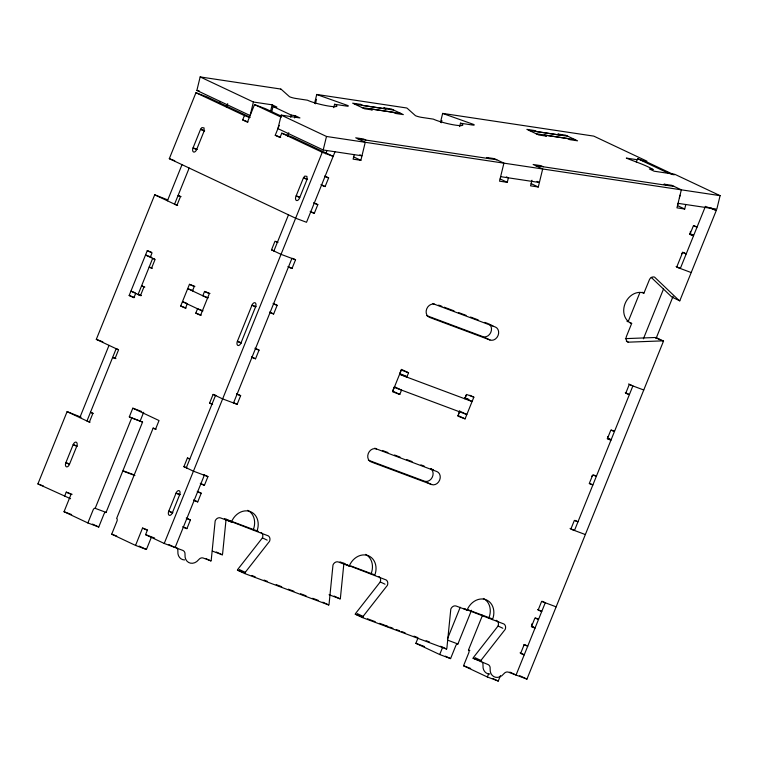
<?xml version="1.0" encoding="UTF-8"?>
<svg xmlns="http://www.w3.org/2000/svg" width="758" height="758" viewBox="0 0 758 758"><rect width="100%" height="100%" fill="white"/><g stroke="black" fill="none" stroke-linecap="round" stroke-linejoin="round"><path stroke-width="1.14" d="M226.092 519.097L222.634 553.511A4.671 3.866 -64.8 0 1 222.284 554.809L212.325 551.085M343.914 563.156L340.456 597.579A4.681 3.875 -64.8 0 1 340.105 598.877L329.038 594.736M200.159 76.928L253.399 102.017L250.112 115.538L196.872 90.448L200.159 76.928L280.754 89.046M270.492 111.597L272.131 104.831L253.399 102.017M271.933 111.009L273.022 106.499L276.897 107.077L272.131 104.831M273.022 106.499L291.299 115.112L295.175 115.69L299.941 117.945L281.209 115.121L277.921 128.642L323.202 149.98L361.964 155.816L359.851 154.812M290.75 117.367L291.299 115.112M294.625 117.945L295.175 115.69M314.551 103.476L316.74 94.456L406.676 107.987A4.671 0.644 13.5 0 1 407.207 108.28L415.46 115.68A4.681 0.635 13.7 0 0 421.713 117.386L433.349 119.129A16.382 2.217 13.7 0 0 455.255 125.108A16.382 2.217 13.7 0 0 460.476 123.213L472.111 124.966A4.681 0.635 13.7 0 0 473.598 124.426L443.506 113.738A4.681 0.616 13.9 0 1 442.748 113.406M315.394 103.818L316.484 99.317M323.202 149.98L326.49 136.468L281.209 115.121M333.738 107.655L334.562 104.282L346.188 106.025A4.681 0.635 13.6 0 0 347.685 105.485L317.583 94.807A4.681 0.644 13.6 0 1 316.721 94.456M354.213 154.651L353.124 159.152L360.874 160.317L365.252 142.296L355.72 137.804L363.47 138.97L365.858 140.088M440.464 122.408L442.653 113.397L593.77 136.118L647 161.208L641.837 160.431M441.308 122.758L441.857 120.503M459.661 126.595L460.476 123.213M489.014 158.612L486.627 157.484L494.377 158.649L503.918 163.15L499.531 181.171L507.282 182.337L508.381 177.827L506.391 176.898M531.964 180.252L530.543 185.833L538.294 186.999L542.681 168.977L533.139 164.486L540.899 165.651L543.278 166.769M679.367 197.933L680.021 195.232M666.434 185.293L664.046 184.166L671.806 185.331L681.338 189.822L676.951 207.853L684.711 209.018L685.8 204.508M636.663 159.654L626.326 158.1C635.318 161.852 644.622 164.562 653.244 169.536L649.369 168.958L654.135 171.204L674.81 174.312L720.1 195.659L716.812 209.17L678.05 203.343L677.557 205.645L684.711 209.018M204.148 130.973L204.035 127.903L201.893 127.581L200.567 129.286L193.053 147.895A3.506 1.971 -69.5 0 0 193.527 151.988A3.506 1.971 -69.5 0 0 196.625 149.572L204.148 130.973L200.567 129.286L204.651 130.812M307.037 179.466L306.933 176.387L304.792 176.074L303.465 177.779L295.942 196.379A3.506 1.971 -69.5 0 0 296.416 200.472A3.506 1.971 -69.5 0 0 299.524 198.065L307.037 179.466L303.465 177.779L307.606 179.324M690.178 233.568L690.434 231.361M70.56 498.726L37.9 483.917L67.102 411.641L81.163 417.213M115.927 358.619L112.658 357.397L115.045 358.525L118.551 349.845L96.304 339.366L154.708 194.815L167.708 199.885M335.017 151.761L306.516 222.284L295.639 218.209L169.309 158.678L195.943 92.741L206.83 96.816L250.026 117.168M79.817 417.63L109.019 345.354M135.682 293.393L133.929 297.733L129.163 295.487L147.27 250.671L151.619 252.3M167.423 200.804L182.015 164.666M150.283 257.256L152.036 252.926L147.27 250.671M69.442 464.37L76.748 446.301A3.506 1.971 -69.6 0 0 76.274 442.208A3.506 1.971 -69.6 0 0 73.175 444.614L65.87 462.683A3.506 1.971 -69.5 0 0 66.344 466.776A3.506 1.971 -69.5 0 0 69.442 464.37L65.87 462.683L68.921 463.82M189.168 168.039L174.567 204.177L177.675 205.342M219.233 103.562L220.104 101.401M64.515 496.462L66.268 492.122L72.114 494.311M226.386 106.925L227.694 103.685M141.68 411.509L132.811 408.192L129.305 416.862L142.57 422.054L106.073 512.408A2.34 1.317 -69.5 0 0 103.998 514.009L98.748 527.018L87.862 522.954L64.032 511.716L71.034 494.368L66.268 492.122M281.445 116.23L265.404 108.669L254.527 104.604L247.43 122.171L242.664 119.916L244.417 115.586L195.943 92.741M87.862 522.954L93.12 509.945A2.34 1.317 -69.5 0 1 95.186 508.334L131.693 417.99L129.305 416.862M187.217 303.92L185.464 308.25L180.698 306.005L189.453 284.326L194.901 286.353M192.475 290.911L194.228 286.571L189.453 284.326M140.192 420.936L143.688 412.267M208.242 297.809L202.803 295.772L204.556 291.442L209.322 293.687L200.557 315.366L195.791 313.12L197.544 308.781L202.983 310.818M156.167 429.227L153.144 428.099L116.637 518.444A2.34 1.317 -69.5 0 1 116.959 521.172L111.701 534.182L135.54 545.419L146.417 549.484L151.24 537.564M281.758 133.181L322.273 152.282L333.16 156.347L292.635 137.255L281.758 133.181L280.005 137.52L275.239 135.275L279.228 125.392M287.453 136.052L288.779 132.754M135.54 545.419L142.542 528.07L147.583 529.956M261.178 532.504A4.681 3.866 -64.8 0 1 262.42 537.877L238.107 568.955A4.681 3.875 -64.8 0 0 237.453 570.139L244.607 573.512A4.681 3.875 -64.8 0 1 245.26 572.328L269.573 541.25A4.681 3.866 -64.8 0 0 268.323 535.878L256.82 531.491A16.382 13.54 -64.8 0 0 250.254 511.565A16.382 13.54 -64.8 0 0 231.427 521.997L220.54 517.922A4.681 3.866 -64.8 0 0 215.168 520.907L211.283 559.622A4.671 3.866 -64.8 0 1 210.932 560.92L203.286 558.059A4.681 3.866 -64.8 0 0 199.667 558.712L196.748 561.574A9.361 7.741 -64.8 0 1 185.113 557.225L184.971 553.217A4.681 3.866 -64.8 0 0 182.763 550.384L164.23 543.458L145.564 534.655L147.317 530.316L142.542 528.07M200.813 483.917L204.442 485.281L207.938 476.602L193.432 471.173L183.9 466.682L187.406 458.012L189.415 458.761M211.984 404.204L209.596 403.085L213.102 394.406L216.125 395.543M288.419 267.091L292.038 268.446L295.544 259.776L281.038 254.347L271.506 249.856L275.002 241.186L277.39 242.304M186.279 467.809L215.48 395.534M273.884 250.983L288.485 214.846M172.341 512.853L179.637 494.785A3.506 1.971 -69.5 0 0 179.163 490.691A3.506 1.971 -69.5 0 0 176.064 493.107L168.759 511.176A3.506 1.971 -69.5 0 0 169.233 515.269A3.506 1.971 -69.5 0 0 172.341 512.853L168.759 511.176L172.909 512.721M240.959 343.014L255.56 306.876A3.506 1.971 -69.5 0 0 255.086 302.774A3.506 1.971 -69.5 0 0 251.988 305.19L237.387 341.327A3.506 1.971 -69.5 0 0 237.86 345.421A3.506 1.971 -69.5 0 0 240.959 343.014L237.387 341.327L241.527 342.872M164.23 543.458L322.273 152.282M325.684 153.779L326.992 150.548M204.319 475.247L175.117 547.522L168.892 544.585M233.521 402.972L291.915 258.421M183.294 527.284L186.913 528.639L190.419 519.969L186.25 518.008M194.057 500.526L197.724 501.9L201.23 493.231L197.251 491.355M213.102 394.406L222.634 398.897L237.14 404.327L240.646 395.657L236.562 393.734M251.912 357.435L255.541 358.79L259.046 350.12L254.963 348.197M270.019 312.628L273.647 313.983L277.153 305.313L273.06 303.38M310.695 211.956L314.314 213.32L317.82 204.641L313.651 202.68M321.496 185.217L325.125 186.572L328.631 177.903L324.651 176.027M399.656 373.722L401.408 369.392L408.553 372.756L406.809 377.096L399.656 373.722L406.222 376.186M399.798 394.444L401.55 390.105L394.397 386.732L392.644 391.071L399.798 394.444L392.54 391.725L401.304 370.046L408.553 372.756M458.372 414.408L459.689 411.149M464.938 398.139L466.255 394.89M459.585 411.812L457.832 416.142L465.08 418.861L473.845 397.173L469.761 395.25M464.844 398.803L466.587 394.463L473.845 397.173M471.533 610.247L457.908 643.987A2.34 1.317 -69.5 0 0 455.833 645.598L450.584 658.607L439.697 654.533L415.858 643.305L418.056 637.876M636.332 162.004L637.658 158.706L648.545 162.781L674.213 174.871M439.697 654.533L442.767 646.944M447.466 638.833L460.22 607.262M500.441 675.653L498.252 681.072L487.375 676.998L463.536 665.77L468.795 652.761A2.34 1.317 -69.5 0 0 468.472 650.023L482.543 615.193M639.951 292.436L628.098 321.78A16.382 13.54 -64.8 0 1 626.98 321.288M487.375 676.998L488.683 673.748M710.966 207.938L716.291 210.449L679.784 300.822A4.69 3.875 -64.8 0 1 678.827 300.253L654.571 277.115A4.681 3.866 -64.8 0 0 649.568 279.332L643.93 293.109A16.382 13.54 -64.8 0 0 625.104 303.541A16.382 13.54 -64.8 0 0 631.67 323.467L626.411 336.476A4.681 3.866 -64.8 0 0 628.287 342.171L662.407 340.873A4.681 3.875 -64.8 0 1 663.525 341.072L526.943 679.111L508.419 672.175A4.681 3.866 -64.8 0 0 504.8 672.839L501.881 675.7A9.361 7.741 -64.8 0 1 490.246 671.342L490.104 667.334A4.681 3.866 -64.8 0 0 487.896 664.501L473.096 658.276A4.681 3.875 -64.8 0 1 473.75 657.091L498.063 626.013A4.681 3.866 -64.8 0 0 497.4 621.124M643.39 338.835L663.534 288.969M656.021 338.57L673.104 296.293M379 576.573A4.681 3.866 -64.8 0 1 380.241 581.945L355.928 613.023A4.681 3.875 -64.8 0 0 355.275 614.207L362.428 617.58L446.576 649.047A4.69 3.875 -64.8 0 0 446.926 647.749L450.811 609.034A4.681 3.866 -64.8 0 1 456.183 606.049L467.07 610.124A16.382 13.54 -64.8 0 1 485.897 599.692A16.382 13.54 -64.8 0 1 492.463 619.618L503.975 624.005A4.681 3.866 -64.8 0 1 505.216 629.377L480.904 660.455A4.681 3.875 -64.8 0 0 480.25 661.639M362.428 617.58A4.681 3.875 -64.8 0 1 363.082 616.396L387.395 585.318A4.681 3.866 -64.8 0 0 386.154 579.946L345.676 564.369M625.397 338.636L655.263 337.5A4.681 3.875 -64.8 0 1 656.371 337.708L663.525 341.072M354.763 104.197L393.525 110.024M528.98 130.395L567.742 136.222M361.917 107.57L400.679 113.397M536.133 133.768L574.896 139.595M196.872 90.448L199.108 90.789M358.108 138.922L496.765 159.777M535.527 165.604L674.184 186.459M326.49 136.468L720.1 195.659M500.631 176.661L539.393 182.498L537.005 181.37M673.085 174.662L665.467 171.81L637.658 158.706M716.291 210.449L705.414 206.384L680.324 268.484L676.089 266.494M690.007 233.777L693.115 234.933M693.219 235.321L689.96 234.099L693.532 235.785L689.903 234.43L693.409 225.761L697.038 227.116L693.864 225.619M691.201 272.558L676.695 267.129L682.607 252.499L686.236 253.854L682.655 252.168A3.506 1.971 -69.5 0 1 681.65 253.816M244.417 115.586L249.856 117.613M242.664 119.916L248.103 121.953M275.239 135.275L280.678 137.302M325.002 176.548L328.631 177.903M197.203 149.44L193.053 147.895L196.625 149.572M299.268 197.014L296.16 195.848L299.742 197.535M314.191 203.286L317.82 204.641M169.309 158.678L174.747 160.715M181.096 196.635L178.073 195.498L180.461 196.625L176.955 205.295L154.708 194.815M276.016 241.565L278.025 242.314M438.636 305.104L441.933 306.346M444.131 307.161L454.023 310.865M458.419 312.504L466.113 315.385M470.51 317.034L478.203 319.904M484.798 322.377L488.095 323.609M434.798 304.365L495.249 326.973A7.021 5.799 -64.8 0 1 498.063 335.519A7.021 5.799 -64.8 0 1 489.99 339.982L429.54 317.375A7.021 5.799 -64.8 0 1 426.726 308.838A7.021 5.799 -64.8 0 1 434.798 304.365L432.894 303.465M271.506 249.856L274.529 250.983M643.75 390L629.244 384.581L625.738 393.25L629.367 394.605L625.284 392.682M426.782 315.65L482.846 336.618A7.021 5.799 -64.8 0 0 490.644 332.734A7.021 5.799 -64.8 0 0 489.043 324.083L492.861 325.855M151.733 257.341L145.517 255.01L155.049 259.501L151.543 268.18L149.165 267.053L152.424 268.275M154.746 259.16L152.671 258.383L138.07 294.521L141.178 295.686M273.524 303.958L277.153 305.313M256.128 306.734L251.988 305.19L255.56 306.876M608.352 438.465L610.171 439.147M608.304 438.797L610.114 439.469M204.556 291.442L209.994 293.469M192.902 290.608L187.728 288.665L207.588 298.027M464.635 397.798L468.776 399.343M399.551 374.386L472.092 401.513L464.682 398.016M144.835 287.064L141.575 285.842L143.954 286.969L140.448 295.639L130.916 291.148L135.066 292.702M186.61 303.228L182.47 301.675L202.329 311.036M180.698 306.005L186.136 308.042M195.791 313.12L201.23 315.157M394.293 387.395L466.833 414.522L459.424 411.026M138.951 294.616L141.121 295.43M129.163 295.487L134.602 297.524M255.418 348.765L259.046 350.12M96.304 339.366L102.832 341.811M118.239 349.504L116.163 348.727L86.962 421.003L90.079 422.168M237.017 394.302L240.646 395.657M382.43 450.479L387.925 452.535M394.52 455.008L400.016 457.055M406.61 459.528L412.106 461.584M420.898 464.872L424.196 466.104M376.394 448.916L436.845 471.533A7.021 5.799 -64.8 0 1 439.659 480.07A7.021 5.799 -64.8 0 1 431.586 484.542L371.136 461.925A7.021 5.799 -64.8 0 1 368.322 453.388A7.021 5.799 -64.8 0 1 376.394 448.916L374.803 448.168M585.347 534.551L570.84 529.131L574.346 520.452L577.975 521.817L574.905 520.367M368.388 460.201L424.442 481.169A7.021 5.799 -64.8 0 0 432.25 477.284A7.021 5.799 -64.8 0 0 430.639 468.634L433.51 469.96M209.596 403.085L212.619 404.213M131.693 417.99L142.57 422.054M93.187 413.347L90.467 412.333L92.855 413.451L89.349 422.121L67.102 411.641M183.9 466.682L186.923 467.819M556.145 606.836L541.638 601.407L538.133 610.076L541.762 611.431L537.593 609.47M77.24 446.13L73.166 444.614L76.748 446.301M197.601 491.866L201.23 493.231M123.497 470.926L134.081 474.878M122.853 471.031L134.915 475.541M180.205 494.652L176.064 493.107L179.637 494.785M532.41 626.724L534.219 627.397M224.359 518.652L258.355 531.367M339.991 561.896L345.468 563.952M350.954 565.999L373.978 574.611M467.677 609.659L491.8 618.68M256.82 531.491L227.855 520.31L231.427 521.997M492.463 619.618L463.498 608.437L467.07 610.124M374.642 575.549A16.382 13.54 -64.8 0 0 368.075 555.623A16.382 13.54 -64.8 0 0 349.249 566.055L338.362 561.991A4.681 3.866 -64.8 0 0 332.989 564.966L329.105 603.69A4.69 3.875 -64.8 0 1 328.754 604.979L244.607 573.512M186.762 518.595L190.419 519.969M37.9 483.917L43.339 485.954M95.186 508.334L106.073 512.408M448.082 640.311L457.908 643.987M468.472 650.032L469.837 650.535M145.564 534.655L154.632 538.047M237.453 570.139L242.986 572.214M251.846 575.521L255.171 576.772M264.03 580.078L267.347 581.32M276.206 584.636L281.739 586.701M288.381 589.193L293.924 591.259M300.566 593.741L306.099 595.816M312.741 598.299L318.284 600.374M355.275 614.207L363.025 617.107M367.45 618.765L375.201 621.664M379.635 623.313L387.385 626.212M389.603 627.046L392.919 628.287M396.245 629.528L399.561 630.77M401.778 631.594L405.104 632.845M413.953 636.151L417.279 637.393M426.138 640.709L429.464 641.95M473.096 658.276L478.563 660.313M64.032 511.716L71.65 514.568M415.858 643.305L424.565 646.555M111.701 534.182L116.741 536.067M463.536 665.77L470.671 668.442M531.15 183.626L538.294 186.999M500.138 178.964L507.282 182.337M679.784 300.822L672.64 297.449A4.69 3.875 -64.8 0 1 671.673 296.88L651.207 277.362M254.527 104.604L281.265 117.206M642.149 292.266L643.93 293.109M353.721 156.953L360.874 160.317M629.879 322.624L631.67 323.467M655.263 337.5L661.222 340.304M320.947 184.611L325.125 186.572M626.383 341.271L628.287 342.171M310.145 211.349L314.314 213.32M628.638 383.936L632.873 385.936L574.469 530.486L570.044 528.402M485.224 337.736L489.99 339.982M292.484 258.336L295.544 259.776M287.955 266.522L292.038 268.446M611.412 430.023L614.473 431.473L610.844 430.108L607.338 438.787L610.967 440.142L607.395 438.456A3.506 1.971 -69.5 0 0 607.821 436.542M269.554 312.059L273.647 313.983M593.685 475.02L596.366 476.28L592.747 474.925L589.241 483.595L592.87 484.949L589.8 483.509M457.936 415.488L465.08 418.861M251.457 356.866L255.541 358.79M426.82 482.287L431.586 484.542M233.057 402.403L237.14 404.327M132.811 408.192L159.028 420.548L155.523 429.227L153.144 428.099M542.093 601.265L545.267 602.762L516.065 675.037L509.84 672.1M535.574 617.978L538.55 619.381L534.921 618.026L531.415 626.705L535.082 628.069L531.51 626.383M187.406 458.012L189.784 459.13M203.968 474.735L207.938 476.602M200.264 483.31L204.442 485.281M498.063 626.013L502.829 628.259M525.095 644.878L527.786 646.138L524.119 644.774L520.613 653.443L524.242 654.798L520.073 652.837M347.458 565.212L349.249 566.055M380.241 581.945L385.007 584.191M193.546 499.939L197.724 501.9M262.42 537.877L267.186 540.132M519.685 675.681L526.943 679.111M474.944 657.65L480.904 660.455M334.145 596.063L340.105 598.877M440.616 646.242L441.81 646.801M443.591 647.645L446.576 649.047M182.744 526.677L186.913 528.639M357.122 613.582L363.082 616.396M445.401 656.163L450.584 658.607M493.07 678.628L498.252 681.072M216.324 552.004L222.284 554.809M322.794 602.174L328.754 604.979M239.301 569.523L245.26 572.328M206.167 558.674L207.36 559.233M208.545 559.792L210.932 560.92M92.523 524.091L98.748 527.018M139.159 546.063L146.417 549.484M592.188 475.73A3.506 1.971 -69.5 0 1 591.78 476.232M531.879 623.825A3.506 1.971 -69.5 0 1 531.472 626.373M524.166 644.442A3.506 1.971 -69.5 0 1 523.56 645.579M334.572 104.282A16.382 2.217 13.7 0 1 329.323 106.167A16.382 2.217 13.7 0 1 307.416 100.198L295.8 98.455A4.681 0.635 13.6 0 1 289.528 96.74L281.275 89.349A4.681 0.644 13.4 0 0 280.801 89.056M388.181 626.838A9.361 7.741 -64.8 0 1 386.192 625.644M496.187 620.319A4.681 3.866 -64.8 0 1 496.822 620.641M176.605 547.608A4.681 3.866 -64.8 0 1 177.817 549.844L177.959 553.852A9.361 7.741 -64.8 0 0 184.668 559.935M482.514 662.71A4.681 3.866 -64.8 0 1 482.95 663.97L483.092 667.978A9.361 7.741 -64.8 0 0 489.801 674.061M480.743 661.137A4.681 3.866 -64.8 0 1 481.737 661.725M247.705 510.324A16.382 13.54 -64.8 0 1 253.238 529.804M483.348 598.45A16.382 13.54 -64.8 0 1 488.882 617.931M365.527 554.382A16.382 13.54 -64.8 0 1 371.06 573.872M360.41 104.339L352.65 103.173L364.57 108.792L372.32 109.957L369.942 108.83L393.194 112.336L395.581 113.454L403.332 114.619L391.412 109L383.662 107.835L386.049 108.963L362.788 105.466L360.41 104.339M534.617 130.537L526.867 129.372L538.786 134.99L546.537 136.156L544.159 135.028L567.41 138.534L569.798 139.652L577.549 140.817L565.629 135.199L557.879 134.033L560.266 135.161L537.005 131.665L534.617 130.537"/></g></svg>
